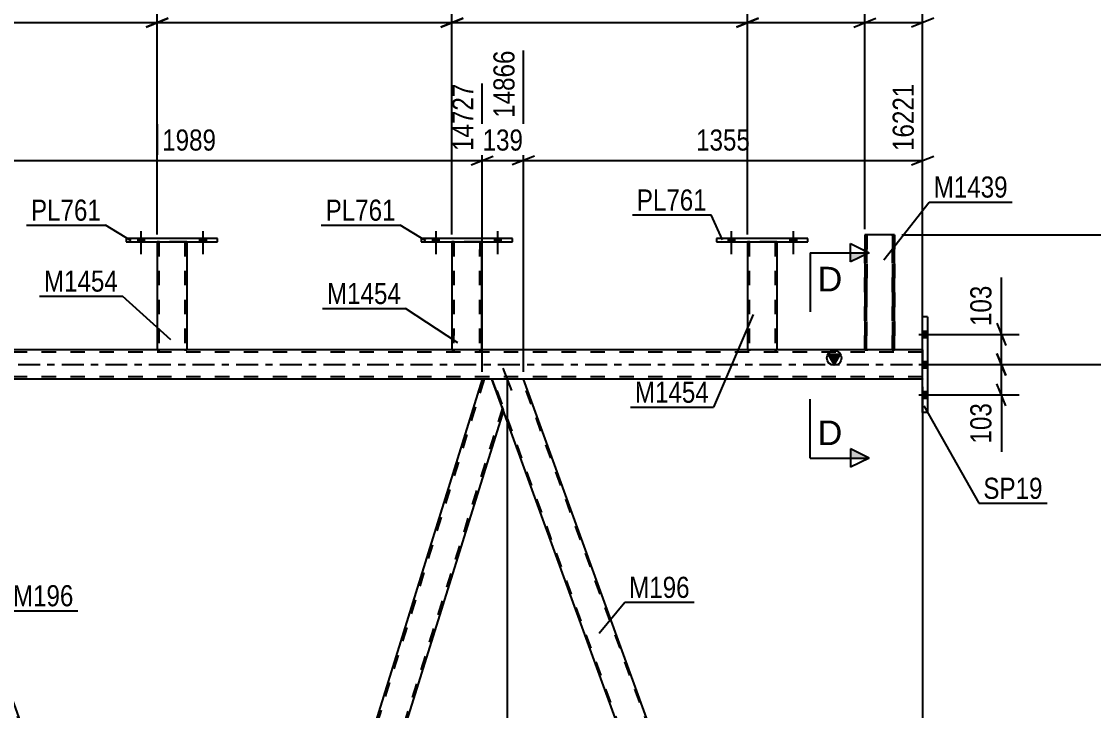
# Model space of a CAD drawing. Header units: millimetres. Extents: x -91 to 750, y -426 to 168.
# Drawn here: x 525.6 to 671.1, y -47 to 46.6 of the extents above; entities that cross this region are included whole.
import ezdxf

# ---------------------------------------------------------------- set-up
doc = ezdxf.new("R2010")
doc.units = ezdxf.units.MM
doc.linetypes.add('DXK_LINE_DOT2', pattern=[3.9198, 1.9599, -1.9599])
doc.linetypes.add('DXK_LINE_DOT3', pattern=[5.9187, 2.979, -0.9799, 0.9799, -0.9799])
doc.styles.add('Arial', font='ARIAL.TTF', dxfattribs={"height": 0.2})
doc.styles.add('Arial Narrow', font='ARIALN.TTF', dxfattribs={"height": 0.2})

# ---------------------------------------------------------------- blocks, each defined once
blk = doc.blocks.new('Part-814409585-3785 - 3638')
at = {"color": 2, "linetype": 'Continuous'}
for p, q in [((624.12, 16.64), (624.12, 2)), ((628.12, 16.64), (628.12, 2)), ((624.16, 2), (624.12, 2)), ((624.26, 2), (624.16, 2)), ((624.42, 2), (624.26, 2)), ((627.82, 2), (624.42, 2)), ((627.98, 2), (627.82, 2)), ((628.08, 2), (627.98, 2)), ((628.12, 2), (628.08, 2))]:
    blk.add_line(p, q, dxfattribs=at)
at = {"color": 7, "linetype": 'DXK_LINE_DOT2'}
for p, q in [((624.12, 16.64), (624.12, 16.64)), ((624.12, 16.64), (624.12, 16.64)), ((624.12, 16.64), (624.12, 16.64)), ((624.16, 16.64), (624.12, 16.64)), ((624.12, 16.64), (624.16, 16.64)), ((624.26, 16.64), (624.16, 16.64)), ((624.16, 16.64), (624.26, 16.64)), ((624.42, 16.64), (624.26, 16.64)), ((624.26, 16.64), (624.42, 16.64)), ((624.36, 16.64), (624.36, 16.64)), ((624.36, 16.64), (624.36, 2)), ((624.38, 16.64), (624.36, 16.64)), ((624.36, 16.64), (624.38, 16.64)), ((624.43, 16.64), (624.38, 16.64)), ((624.38, 16.64), (624.43, 16.64)), ((627.83, 16.64), (624.42, 16.64)), ((627.83, 16.64), (624.42, 16.64)), ((627.74, 16.64), (624.43, 16.64)), ((624.43, 16.64), (624.51, 16.64)), ((627.81, 16.64), (624.51, 16.64)), ((627.81, 16.64), (627.74, 16.64)), ((627.87, 16.64), (627.81, 16.64)), ((627.81, 16.64), (627.87, 16.64)), ((627.83, 16.64), (627.98, 16.64)), ((627.98, 16.64), (627.83, 16.64)), ((627.88, 16.64), (627.87, 16.64)), ((627.87, 16.64), (627.88, 16.64)), ((627.88, 16.64), (627.88, 16.64)), ((627.88, 16.64), (627.88, 2)), ((627.98, 16.64), (628.09, 16.64)), ((628.09, 16.64), (627.98, 16.64)), ((628.09, 16.64), (628.12, 16.64)), ((628.12, 16.64), (628.09, 16.64)), ((628.12, 16.64), (628.12, 16.64)), ((628.12, 16.64), (628.12, 16.64)), ((628.12, 16.64), (628.12, 16.64)), ((624.12, 2), (624.16, 2)), ((624.16, 2), (624.26, 2)), ((624.26, 2), (624.42, 2)), ((624.38, 2), (624.36, 2)), ((624.36, 2), (624.38, 2)), ((624.43, 2), (624.38, 2)), ((624.38, 2), (624.42, 2)), ((627.82, 2), (624.42, 2)), ((624.42, 2), (624.43, 2)), ((627.73, 2), (624.43, 2)), ((624.43, 2), (624.51, 2)), ((627.81, 2), (624.51, 2)), ((627.81, 2), (627.73, 2)), ((627.86, 2), (627.81, 2)), ((627.81, 2), (627.86, 2)), ((627.82, 2), (627.98, 2)), ((627.88, 2), (627.86, 2)), ((627.86, 2), (627.88, 2)), ((627.98, 2), (628.08, 2)), ((628.08, 2), (628.12, 2))]:
    blk.add_line(p, q, dxfattribs=at)
blk = doc.blocks.new('Bolt-814409585-3699 - 3638')
at = {"linetype": 'Continuous'}
for points in [[(581.38, 16.64), (582.26, 16.64), (582.26, 17.12), (581.38, 17.12)], [(589.78, 16.64), (590.66, 16.64), (590.66, 17.12), (589.78, 17.12)]]:
    blk.add_hatch(color=1, dxfattribs=at).paths.add_polyline_path(points)
at = {"color": 1, "linetype": 'Continuous'}
for p, q in [((581.82, 18.12), (581.82, 15)), ((590.22, 18.12), (590.22, 15)), ((581.38, 17.12), (581.38, 16.64)), ((582.26, 17.12), (582.26, 16.64)), ((589.78, 17.12), (589.78, 16.64)), ((590.66, 17.12), (590.66, 16.64))]:
    blk.add_line(p, q, dxfattribs=at)
blk = doc.blocks.new('Bolt-814409585-3700 - 3638')
at = {"linetype": 'Continuous'}
for points in [[(581.38, 16.64), (582.26, 16.64), (582.26, 17.12), (581.38, 17.12)], [(589.78, 16.64), (590.66, 16.64), (590.66, 17.12), (589.78, 17.12)]]:
    blk.add_hatch(color=1, dxfattribs=at).paths.add_polyline_path(points)
at = {"color": 1, "linetype": 'Continuous'}
for p, q in [((581.82, 18.12), (581.82, 15)), ((590.22, 18.12), (590.22, 15)), ((581.38, 17.12), (581.38, 16.64)), ((582.26, 17.12), (582.26, 16.64)), ((589.78, 17.12), (589.78, 16.64)), ((590.66, 17.12), (590.66, 16.64))]:
    blk.add_line(p, q, dxfattribs=at)
blk = doc.blocks.new('Bolt-814409585-3707 - 3638')
at = {"linetype": 'Continuous'}
for points in [[(621.48, 16.64), (622.36, 16.64), (622.36, 17.12), (621.48, 17.12)], [(629.88, 16.64), (630.76, 16.64), (630.76, 17.12), (629.88, 17.12)]]:
    blk.add_hatch(color=1, dxfattribs=at).paths.add_polyline_path(points)
at = {"color": 1, "linetype": 'Continuous'}
for p, q in [((621.92, 18.12), (621.92, 15)), ((630.32, 18.12), (630.32, 15)), ((621.48, 17.12), (621.48, 16.64)), ((622.36, 17.12), (622.36, 16.64)), ((629.88, 17.12), (629.88, 16.64)), ((630.76, 17.12), (630.76, 16.64))]:
    blk.add_line(p, q, dxfattribs=at)
blk = doc.blocks.new('Bolt-814409585-3708 - 3638')
at = {"linetype": 'Continuous'}
for points in [[(621.48, 16.64), (622.36, 16.64), (622.36, 17.12), (621.48, 17.12)], [(629.88, 16.64), (630.76, 16.64), (630.76, 17.12), (629.88, 17.12)]]:
    blk.add_hatch(color=1, dxfattribs=at).paths.add_polyline_path(points)
at = {"color": 1, "linetype": 'Continuous'}
for p, q in [((621.92, 18.12), (621.92, 15)), ((630.32, 18.12), (630.32, 15)), ((621.48, 17.12), (621.48, 16.64)), ((622.36, 17.12), (622.36, 16.64)), ((629.88, 17.12), (629.88, 16.64)), ((630.76, 17.12), (630.76, 16.64))]:
    blk.add_line(p, q, dxfattribs=at)
blk = doc.blocks.new('Part-814409585-3790 - 3638')
at = {"color": 2, "linetype": 'Continuous'}
for p, q in [((579.82, 17.12), (579.82, 16.64)), ((592.22, 17.12), (579.82, 17.12)), ((579.82, 16.64), (592.22, 16.64)), ((592.22, 16.64), (592.22, 17.12))]:
    blk.add_line(p, q, dxfattribs=at)
blk = doc.blocks.new('Part-814409585-3730 - 3638')
at = {"color": 2, "linetype": 'Continuous'}
for p, q in [((544.02, 16.64), (544.02, 2)), ((548.02, 16.64), (548.02, 2)), ((544.05, 2), (544.02, 2)), ((544.16, 2), (544.05, 2)), ((544.31, 2), (544.16, 2)), ((547.72, 2), (544.31, 2)), ((547.88, 2), (547.72, 2)), ((547.98, 2), (547.88, 2)), ((548.02, 2), (547.98, 2))]:
    blk.add_line(p, q, dxfattribs=at)
at = {"color": 7, "linetype": 'DXK_LINE_DOT2'}
for p, q in [((544.02, 16.64), (544.02, 16.64)), ((544.02, 16.64), (544.02, 16.64)), ((544.02, 16.64), (544.02, 16.64)), ((544.06, 16.64), (544.02, 16.64)), ((544.02, 16.64), (544.06, 16.64)), ((544.16, 16.64), (544.06, 16.64)), ((544.06, 16.64), (544.16, 16.64)), ((544.32, 16.64), (544.16, 16.64)), ((544.16, 16.64), (544.32, 16.64)), ((544.26, 16.64), (544.26, 16.64)), ((544.26, 16.64), (544.26, 2)), ((544.28, 16.64), (544.26, 16.64)), ((544.26, 16.64), (544.28, 16.64)), ((544.33, 16.64), (544.28, 16.64)), ((544.28, 16.64), (544.33, 16.64)), ((547.72, 16.64), (544.32, 16.64)), ((547.72, 16.64), (544.32, 16.64)), ((547.63, 16.64), (544.33, 16.64)), ((544.33, 16.64), (544.41, 16.64)), ((547.71, 16.64), (544.41, 16.64)), ((547.71, 16.64), (547.63, 16.64)), ((547.76, 16.64), (547.71, 16.64)), ((547.71, 16.64), (547.76, 16.64)), ((547.72, 16.64), (547.88, 16.64)), ((547.88, 16.64), (547.72, 16.64)), ((547.78, 16.64), (547.76, 16.64)), ((547.76, 16.64), (547.78, 16.64)), ((547.78, 16.64), (547.78, 16.64)), ((547.78, 16.64), (547.78, 2)), ((547.88, 16.64), (547.98, 16.64)), ((547.98, 16.64), (547.88, 16.64)), ((547.98, 16.64), (548.02, 16.64)), ((548.02, 16.64), (547.98, 16.64)), ((548.02, 16.64), (548.02, 16.64)), ((548.02, 16.64), (548.02, 16.64)), ((548.02, 16.64), (548.02, 16.64)), ((544.02, 2), (544.05, 2)), ((544.05, 2), (544.16, 2)), ((544.16, 2), (544.31, 2)), ((544.27, 2), (544.26, 2)), ((544.26, 2), (544.27, 2)), ((544.33, 2), (544.27, 2)), ((544.27, 2), (544.31, 2)), ((547.72, 2), (544.31, 2)), ((544.31, 2), (544.33, 2)), ((547.63, 2), (544.33, 2)), ((544.33, 2), (544.4, 2)), ((547.76, 2), (544.4, 2)), ((547.71, 2), (547.63, 2)), ((547.76, 2), (547.71, 2)), ((547.72, 2), (547.88, 2)), ((547.78, 2), (547.76, 2)), ((547.76, 2), (547.78, 2)), ((547.88, 2), (547.98, 2)), ((547.98, 2), (548.02, 2))]:
    blk.add_line(p, q, dxfattribs=at)
blk = doc.blocks.new('Part-814409585-3795 - 3638')
at = {"color": 2, "linetype": 'Continuous'}
for p, q in [((584.02, 16.64), (584.01, 2)), ((588.02, 16.64), (588.01, 2)), ((584.05, 2), (584.01, 2)), ((584.15, 2), (584.05, 2)), ((584.31, 2), (584.15, 2)), ((587.72, 2), (584.31, 2)), ((587.87, 2), (587.72, 2)), ((587.98, 2), (587.87, 2)), ((588.01, 2), (587.98, 2))]:
    blk.add_line(p, q, dxfattribs=at)
at = {"color": 7, "linetype": 'DXK_LINE_DOT2'}
for p, q in [((584.02, 16.64), (584.02, 16.64)), ((584.02, 16.64), (584.02, 16.64)), ((584.02, 16.64), (584.02, 16.64)), ((584.05, 16.64), (584.02, 16.64)), ((584.02, 16.64), (584.05, 16.64)), ((584.16, 16.64), (584.05, 16.64)), ((584.05, 16.64), (584.16, 16.64)), ((584.31, 16.64), (584.16, 16.64)), ((584.16, 16.64), (584.31, 16.64)), ((584.26, 16.64), (584.25, 2)), ((584.26, 16.64), (584.26, 16.64)), ((584.28, 16.64), (584.26, 16.64)), ((584.26, 16.64), (584.28, 16.64)), ((584.33, 16.64), (584.28, 16.64)), ((584.28, 16.64), (584.33, 16.64)), ((587.72, 16.64), (584.31, 16.64)), ((587.72, 16.64), (584.31, 16.64)), ((587.63, 16.64), (584.33, 16.64)), ((584.33, 16.64), (584.41, 16.64)), ((587.71, 16.64), (584.41, 16.64)), ((587.71, 16.64), (587.63, 16.64)), ((587.76, 16.64), (587.71, 16.64)), ((587.71, 16.64), (587.76, 16.64)), ((587.72, 16.64), (587.88, 16.64)), ((587.88, 16.64), (587.72, 16.64)), ((587.78, 16.64), (587.76, 16.64)), ((587.76, 16.64), (587.78, 16.64)), ((587.78, 16.64), (587.77, 2)), ((587.78, 16.64), (587.78, 16.64)), ((587.88, 16.64), (587.98, 16.64)), ((587.98, 16.64), (587.88, 16.64)), ((587.98, 16.64), (588.02, 16.64)), ((588.02, 16.64), (587.98, 16.64)), ((588.02, 16.64), (588.02, 16.64)), ((588.02, 16.64), (588.02, 16.64)), ((588.02, 16.64), (588.02, 16.64)), ((584.01, 2), (584.05, 2)), ((584.05, 2), (584.15, 2)), ((584.15, 2), (584.31, 2)), ((584.27, 2), (584.25, 2)), ((584.25, 2), (584.27, 2)), ((584.32, 2), (584.27, 2)), ((584.27, 2), (584.31, 2)), ((587.72, 2), (584.31, 2)), ((584.31, 2), (584.32, 2)), ((587.62, 2), (584.32, 2)), ((584.32, 2), (584.4, 2)), ((587.7, 2), (584.4, 2)), ((587.7, 2), (587.62, 2)), ((587.75, 2), (587.7, 2)), ((587.7, 2), (587.75, 2)), ((587.72, 2), (587.87, 2)), ((587.77, 2), (587.75, 2)), ((587.75, 2), (587.77, 2)), ((587.87, 2), (587.98, 2)), ((587.98, 2), (588.01, 2))]:
    blk.add_line(p, q, dxfattribs=at)
blk = doc.blocks.new('Part-814409585-3830 - 3638')
at = {"color": 2, "linetype": 'Continuous'}
for p, q in [((619.92, 17.12), (619.92, 16.64)), ((632.32, 17.12), (619.92, 17.12)), ((619.92, 16.64), (632.32, 16.64)), ((632.32, 16.64), (632.32, 17.12))]:
    blk.add_line(p, q, dxfattribs=at)
blk = doc.blocks.new('Part-814409585-3845 - 3638')
at = {"color": 2, "linetype": 'Continuous'}
for p, q in [((640.06, 17.6), (640.05, 2)), ((640.06, 17.6), (640.06, 17.6)), ((640.06, 17.6), (640.09, 17.6)), ((640.09, 17.6), (640.2, 17.6)), ((640.2, 17.6), (640.35, 17.6)), ((643.76, 17.6), (640.35, 17.6)), ((643.76, 17.6), (643.92, 17.6)), ((643.92, 17.6), (644.02, 17.6)), ((644.02, 17.6), (644.06, 17.6)), ((644.05, 2), (644.06, 17.6)), ((644.06, 17.6), (644.06, 17.6)), ((640.05, 2), (640.05, 2)), ((640.09, 2), (640.05, 2)), ((640.19, 2), (640.09, 2)), ((640.35, 2), (640.19, 2)), ((643.76, 2), (640.35, 2)), ((643.91, 2), (643.76, 2)), ((644.02, 2), (643.91, 2)), ((644.05, 2), (644.02, 2)), ((644.05, 2), (644.05, 2))]:
    blk.add_line(p, q, dxfattribs=at)
at = {"color": 7, "linetype": 'DXK_LINE_DOT2'}
for p, q in [((640.05, 2), (640.06, 17.6)), ((640.09, 17.6), (640.06, 17.6)), ((640.2, 17.6), (640.09, 17.6)), ((640.32, 17.6), (640.2, 17.6)), ((640.29, 2), (640.3, 17.6)), ((640.3, 17.6), (640.29, 2)), ((640.3, 17.6), (640.3, 17.6)), ((640.3, 17.6), (640.32, 17.6)), ((640.3, 17.6), (640.32, 17.6)), ((643.76, 17.6), (640.32, 17.6)), ((643.67, 17.6), (640.32, 17.6)), ((640.32, 17.6), (640.35, 17.6)), ((640.35, 17.6), (640.37, 17.6)), ((640.37, 17.6), (640.45, 17.6)), ((643.75, 17.6), (640.45, 17.6)), ((643.67, 17.6), (643.75, 17.6)), ((643.75, 17.6), (643.76, 17.6)), ((643.75, 17.6), (643.8, 17.6)), ((643.76, 17.6), (643.8, 17.6)), ((643.92, 17.6), (643.76, 17.6)), ((643.8, 17.6), (643.82, 17.6)), ((643.8, 17.6), (643.82, 17.6)), ((643.81, 2), (643.82, 17.6)), ((643.82, 17.6), (643.81, 2)), ((643.82, 17.6), (643.82, 17.6)), ((644.02, 17.6), (643.92, 17.6)), ((644.06, 17.6), (644.02, 17.6)), ((644.06, 17.6), (644.05, 2)), ((640.05, 2), (640.09, 2)), ((640.09, 2), (640.19, 2)), ((640.19, 2), (640.35, 2)), ((640.29, 2), (640.29, 2)), ((640.31, 2), (640.29, 2)), ((640.29, 2), (640.31, 2)), ((640.36, 2), (640.31, 2)), ((640.31, 2), (640.35, 2)), ((643.76, 2), (640.35, 2)), ((640.35, 2), (640.36, 2)), ((643.67, 2), (640.36, 2)), ((640.36, 2), (640.44, 2)), ((643.8, 2), (640.44, 2)), ((643.74, 2), (643.67, 2)), ((643.8, 2), (643.74, 2)), ((643.76, 2), (643.91, 2)), ((643.81, 2), (643.8, 2)), ((643.8, 2), (643.81, 2)), ((643.81, 2), (643.81, 2)), ((643.91, 2), (644.02, 2)), ((644.02, 2), (644.05, 2))]:
    blk.add_line(p, q, dxfattribs=at)
blk = doc.blocks.new('Bolt-814409585-3872 - 3638')
at = {"linetype": 'Continuous'}
for points in [[(648.53, 3.66), (648.53, 4.54), (647.89, 4.54), (647.89, 3.66)], [(648.53, 3.66), (648.53, 4.54), (647.89, 4.54), (647.89, 3.66)], [(648.53, 3.66), (648.53, 4.54), (647.89, 4.54), (647.89, 3.66)], [(648.53, -0.44), (648.53, 0.44), (647.89, 0.44), (647.89, -0.44)], [(648.53, -0.44), (648.53, 0.44), (647.89, 0.44), (647.89, -0.44)], [(648.53, -4.54), (648.53, -3.66), (647.89, -3.66), (647.89, -4.54)], [(648.53, -4.54), (648.53, -3.66), (647.89, -3.66), (647.89, -4.54)], [(648.53, -4.54), (648.53, -3.66), (647.89, -3.66), (647.89, -4.54)]]:
    blk.add_hatch(color=1, dxfattribs=at).paths.add_polyline_path(points)
at = {"color": 1, "linetype": 'Continuous'}
for p, q in [((647.89, 4.54), (648.53, 4.54)), ((647.89, 4.54), (648.53, 4.54)), ((647.89, 4.54), (648.53, 4.54)), ((647.37, 4.1), (650.69, 4.1)), ((647.37, 4.1), (650.69, 4.1)), ((647.37, 4.1), (650.69, 4.1)), ((647.89, 3.66), (648.53, 3.66)), ((647.89, 3.66), (648.53, 3.66)), ((647.89, 3.66), (648.53, 3.66)), ((647.37, 0), (650.69, 0)), ((647.37, 0), (650.69, 0)), ((647.89, 0.44), (648.53, 0.44)), ((647.89, 0.44), (648.53, 0.44)), ((647.89, -0.44), (648.53, -0.44)), ((647.89, -0.44), (648.53, -0.44)), ((647.37, -4.1), (650.69, -4.1)), ((647.37, -4.1), (650.69, -4.1)), ((647.37, -4.1), (650.69, -4.1)), ((647.89, -3.66), (648.53, -3.66)), ((647.89, -3.66), (648.53, -3.66)), ((647.89, -3.66), (648.53, -3.66)), ((647.89, -4.54), (648.53, -4.54)), ((647.89, -4.54), (648.53, -4.54)), ((647.89, -4.54), (648.53, -4.54))]:
    blk.add_line(p, q, dxfattribs=at)
blk = doc.blocks.new('Part-814409585-3903 - 3638')
at = {"color": 2, "linetype": 'Continuous'}
for p, q in [((508.57, -2), (504.32, -2)), ((550.94, -118.4), (508.57, -2)), ((546.69, -118.4), (505.85, -6.2))]:
    blk.add_line(p, q, dxfattribs=at)
at = {"color": 7, "linetype": 'DXK_LINE_DOT2'}
for p, q in [((504.32, -2), (505.85, -6.2)), ((548.61, -123.22), (504.49, -2)), ((552.53, -123.22), (508.4, -2)), ((548.44, -123.22), (546.69, -118.4)), ((552.7, -123.22), (550.94, -118.4)), ((552.7, -123.22), (548.44, -123.22))]:
    blk.add_line(p, q, dxfattribs=at)
blk = doc.blocks.new('Part-814409585-3918 - 3638')
at = {"color": 7, "linetype": 'DXK_LINE_DOT2'}
for p, q in [((588.39, -2), (551.57, -120.12)), ((590.86, -5.88), (554.29, -123.22)), ((591, -6.25), (590.98, -6.2)), ((591, -6.25), (590.98, -6.2)), ((551.85, -118.4), (551.43, -119.75)), ((556.04, -118.4), (554.54, -123.22)), ((552.7, -123.22), (551.43, -119.75)), ((554.54, -123.22), (552.7, -123.22))]:
    blk.add_line(p, q, dxfattribs=at)
at = {"color": 2, "linetype": 'Continuous'}
for p, q in [((588.13, -2), (551.85, -118.4)), ((589.45, -2), (588.13, -2)), ((590.98, -6.2), (589.45, -2)), ((591, -6.25), (556.04, -118.4))]:
    blk.add_line(p, q, dxfattribs=at)
blk = doc.blocks.new('Bolt-814409585-4170 - 3638')
at = {"linetype": 'Continuous'}
for points in [[(541.38, 16.64), (542.26, 16.64), (542.26, 17.12), (541.38, 17.12)], [(549.78, 16.64), (550.66, 16.64), (550.66, 17.12), (549.78, 17.12)]]:
    blk.add_hatch(color=1, dxfattribs=at).paths.add_polyline_path(points)
at = {"color": 1, "linetype": 'Continuous'}
for p, q in [((541.82, 18.12), (541.82, 15)), ((550.22, 18.12), (550.22, 15)), ((541.38, 17.12), (541.38, 16.64)), ((542.26, 17.12), (542.26, 16.64)), ((549.78, 17.12), (549.78, 16.64)), ((550.66, 17.12), (550.66, 16.64))]:
    blk.add_line(p, q, dxfattribs=at)
blk = doc.blocks.new('Part-814409585-3928 - 3638')
at = {"color": 2, "linetype": 'Continuous'}
for p, q in [((593.71, -2), (589.45, -2)), ((637.83, -123.22), (593.71, -2)), ((633.57, -123.22), (590.98, -6.2))]:
    blk.add_line(p, q, dxfattribs=at)
at = {"color": 7, "linetype": 'DXK_LINE_DOT2'}
for p, q in [((589.45, -2), (590.98, -6.2)), ((633.74, -123.22), (589.62, -2)), ((637.66, -123.22), (593.54, -2)), ((633.57, -123.22), (637.83, -123.22))]:
    blk.add_line(p, q, dxfattribs=at)
blk = doc.blocks.new('Part-814409585-3987 - 3638')
at = {"linetype": 'Continuous'}
blk.add_hatch(color=2, dxfattribs=at).paths.add_polyline_path([(635.89, 0), (635.09, 1.4), (636.69, 1.4)])
at = {"color": 7, "linetype": 'DXK_LINE_DOT2'}
for p, q in [((647.89, 1.68), (10.22, 1.68)), ((548.02, 2), (544.02, 2)), ((588.01, 2), (584.01, 2)), ((628.12, 2), (624.12, 2)), ((644.05, 2), (640.05, 2)), ((647.89, 2), (647.89, -2)), ((647.89, -1.68), (10.22, -1.68)), ((593.71, -2), (588.13, -2))]:
    blk.add_line(p, q, dxfattribs=at)
at = {"color": 2, "linetype": 'Continuous'}
for p, q in [((544.02, 2), (508.02, 2)), ((584.01, 2), (548.02, 2)), ((624.12, 2), (588.01, 2)), ((640.05, 2), (628.12, 2)), ((647.89, 2), (644.05, 2)), ((635.89, 0), (635.09, 1.4)), ((635.09, 1.4), (636.69, 1.4)), ((636.69, 1.4), (635.89, 0)), ((588.13, -2), (508.57, -2)), ((647.89, -2), (593.71, -2))]:
    blk.add_line(p, q, dxfattribs=at)
at = {"color": 7, "linetype": 'DXK_LINE_DOT3'}
blk.add_line((10.22, 0), (647.89, 0), dxfattribs=at)
at = {"color": 2, "linetype": 'Continuous'}
blk.add_circle((635.89, 0.9), 1, dxfattribs=at)
blk = doc.blocks.new('Part-814409585-4008 - 3638')
at = {"color": 2, "linetype": 'Continuous'}
for p, q in [((648.53, 6.5), (647.89, 6.5)), ((647.89, -6.5), (647.89, 6.5)), ((648.53, 6.5), (648.53, -6.5)), ((648.53, -6.5), (647.89, -6.5))]:
    blk.add_line(p, q, dxfattribs=at)
blk = doc.blocks.new('Part-814409585-4169 - 3638')
at = {"color": 2, "linetype": 'Continuous'}
for p, q in [((539.82, 17.12), (539.82, 16.64)), ((552.22, 17.12), (539.82, 17.12)), ((539.82, 16.64), (552.22, 16.64)), ((552.22, 16.64), (552.22, 17.12))]:
    blk.add_line(p, q, dxfattribs=at)
blk = doc.blocks.new('Bolt-814409585-4171 - 3638')
at = {"linetype": 'Continuous'}
for points in [[(541.38, 16.64), (542.26, 16.64), (542.26, 17.12), (541.38, 17.12)], [(549.78, 16.64), (550.66, 16.64), (550.66, 17.12), (549.78, 17.12)]]:
    blk.add_hatch(color=1, dxfattribs=at).paths.add_polyline_path(points)
at = {"color": 1, "linetype": 'Continuous'}
for p, q in [((541.82, 18.12), (541.82, 15)), ((550.22, 18.12), (550.22, 15)), ((541.38, 17.12), (541.38, 16.64)), ((542.26, 17.12), (542.26, 16.64)), ((549.78, 17.12), (549.78, 16.64)), ((550.66, 17.12), (550.66, 16.64))]:
    blk.add_line(p, q, dxfattribs=at)
blk = doc.blocks.new('StraightDimension-814409585-16879 - 3638')
at = {"color": 7, "linetype": 'Continuous'}
for p, q in [((584.02, 17.64), (584.02, 56.85)), ((624.12, 17.64), (624.12, 56.85)), ((585.52, 47.01), (582.52, 45.81)), ((622.62, 45.81), (625.62, 47.01)), ((584.02, 46.41), (624.12, 46.41))]:
    blk.add_line(p, q, dxfattribs=at)
at = {"color": 0}
blk.add_wipeout([(608.33, 47.16), (608.33, 51.36), (599.81, 51.36), (599.81, 47.16)], dxfattribs=at)
at = {"color": 3, "style": 'Arial Narrow'}
blk.add_text('1003', height=2.863, dxfattribs=at).set_placement((600.41, 47.76))
at = {"color": 0, "linetype": 'Continuous'}
blk.add_wipeout([(623.52, 57.45), (619.32, 57.45), (619.32, 47.11), (623.52, 47.11)], dxfattribs=at)
at = {"color": 3, "linetype": 'Continuous', "style": 'Arial Narrow'}
blk.add_text('15627', height=2.863, rotation=90.0002, dxfattribs=at).set_placement((622.92, 47.71))
blk = doc.blocks.new('StraightDimension-814409585-4672 - 3638')
at = {"color": 7, "linetype": 'Continuous'}
for p, q in [((508.57, -1), (508.57, 42.63)), ((588.13, -1), (588.13, 38.13)), ((510.07, 28.29), (507.07, 27.09)), ((508.57, 27.69), (588.13, 27.69)), ((586.63, 27.09), (589.63, 28.29))]:
    blk.add_line(p, q, dxfattribs=at)
at = {"color": 0}
blk.add_wipeout([(552.61, 28.44), (552.61, 32.64), (544.1, 32.64), (544.1, 28.44)], dxfattribs=at)
at = {"color": 3, "style": 'Arial Narrow'}
blk.add_text('1989', height=2.863, dxfattribs=at).set_placement((544.7, 29.04))
at = {"color": 0, "linetype": 'Continuous'}
blk.add_wipeout([(587.53, 38.73), (583.33, 38.73), (583.33, 28.39), (587.53, 28.39)], dxfattribs=at)
at = {"color": 3, "linetype": 'Continuous', "style": 'Arial Narrow'}
blk.add_text('14727', height=2.863, rotation=90.0002, dxfattribs=at).set_placement((586.93, 28.99))
blk = doc.blocks.new('StraightDimension-814409585-4628 - 3638')
at = {"color": 7, "linetype": 'Continuous'}
for p, q in [((593.71, -1), (593.71, 42.63)), ((647.89, 3), (647.89, 38.13)), ((595.21, 28.29), (592.21, 27.09)), ((593.71, 27.69), (647.89, 27.69)), ((646.39, 27.09), (649.39, 28.29))]:
    blk.add_line(p, q, dxfattribs=at)
at = {"color": 0}
blk.add_wipeout([(625.06, 28.44), (625.06, 32.64), (616.55, 32.64), (616.55, 28.44)], dxfattribs=at)
at = {"color": 3, "style": 'Arial Narrow'}
blk.add_text('1355', height=2.863, dxfattribs=at).set_placement((617.15, 29.04))
at = {"color": 0, "linetype": 'Continuous'}
blk.add_wipeout([(647.29, 38.73), (643.09, 38.73), (643.09, 28.39), (647.29, 28.39)], dxfattribs=at)
at = {"color": 3, "linetype": 'Continuous', "style": 'Arial Narrow'}
blk.add_text('16221', height=2.863, rotation=90.0002, dxfattribs=at).set_placement((646.69, 28.99))
blk = doc.blocks.new('StraightDimension-814409585-17285 - 3638')
at = {"color": 7, "linetype": 'Continuous'}
for p, q in [((657.97, 1.5), (659.17, -1.5)), ((650.45, 0), (660.97, 0)), ((658.57, -4.1), (658.57, 0)), ((659.17, -5.6), (657.97, -2.6)), ((649.53, -4.1), (660.97, -4.1)), ((658.57, -4.1), (658.57, -11.83)), ((658.57, -4.1), (658.57, -11.83))]:
    blk.add_line(p, q, dxfattribs=at)
at = {"color": 0}
blk.add_wipeout([(657.82, -4.62), (653.62, -4.62), (653.62, -11.31), (657.82, -11.31)], dxfattribs=at)
at = {"color": 3, "style": 'Arial Narrow'}
blk.add_text('103', height=2.863, rotation=90.0002, dxfattribs=at).set_placement((657.22, -10.71))
blk = doc.blocks.new('StraightDimension-814409585-4555 - 3638')
at = {"color": 7, "linetype": 'Continuous'}
for p, q in [((695.73, 16.1), (694.53, 19.1)), ((645.06, 17.6), (697.53, 17.6)), ((695.13, -133.6), (695.13, 17.6)), ((694.53, -132.1), (695.73, -135.1)), ((560.18, -133.6), (697.53, -133.6))]:
    blk.add_line(p, q, dxfattribs=at)
at = {"color": 0}
blk.add_wipeout([(694.38, -53.75), (690.18, -53.75), (690.18, -62.26), (694.38, -62.26)], dxfattribs=at)
at = {"color": 3, "style": 'Arial Narrow'}
blk.add_text('3780', height=2.863, rotation=90.0002, dxfattribs=at).set_placement((693.78, -61.66))
blk = doc.blocks.new('StraightDimension-814409585-4647 - 3638')
at = {"color": 7, "linetype": 'Continuous'}
for p, q in [((593.71, -1), (593.71, 42.63)), ((588.13, -1), (588.13, 38.13)), ((586.63, 27.09), (589.63, 28.29)), ((588.13, 27.69), (593.71, 27.69)), ((595.21, 28.29), (592.21, 27.09))]:
    blk.add_line(p, q, dxfattribs=at)
at = {"color": 0}
blk.add_wipeout([(594.26, 28.44), (594.26, 32.64), (587.58, 32.64), (587.58, 28.44)], dxfattribs=at)
at = {"color": 3, "style": 'Arial Narrow'}
blk.add_text('139', height=2.863, dxfattribs=at).set_placement((588.18, 29.04))
at = {"color": 0, "linetype": 'Continuous'}
blk.add_wipeout([(593.11, 43.23), (588.91, 43.23), (588.91, 32.89), (593.11, 32.89)], dxfattribs=at)
at = {"color": 3, "linetype": 'Continuous', "style": 'Arial Narrow'}
blk.add_text('14866', height=2.863, rotation=90.0002, dxfattribs=at).set_placement((592.51, 33.49))
blk = doc.blocks.new('StraightDimension-814409585-4932 - 3638')
at = {"color": 7, "linetype": 'Continuous'}
for p, q in [((647.89, -3), (647.89, -72.81)), ((669.51, -122.22), (669.51, -67.56)), ((649.39, -69.81), (646.39, -71.01)), ((668.01, -71.01), (671.01, -69.81)), ((647.89, -70.41), (669.51, -70.41))]:
    blk.add_line(p, q, dxfattribs=at)
at = {"color": 0}
blk.add_wipeout([(662.96, -69.66), (662.96, -65.46), (654.45, -65.46), (654.45, -69.66)], dxfattribs=at)
at = {"color": 3, "style": 'Arial Narrow'}
blk.add_text('1433', height=2.863, dxfattribs=at).set_placement((655.05, -69.06))
blk = doc.blocks.new('StraightDimension-814409585-5283 - 3638')
at = {"color": 7, "linetype": 'Continuous'}
for p, q in [((687.51, -1.5), (686.31, 1.5)), ((649.53, 0), (689.31, 0)), ((686.91, -125.86), (686.91, 0)), ((686.31, -124.36), (687.51, -127.36)), ((671.15, -125.86), (689.31, -125.86))]:
    blk.add_line(p, q, dxfattribs=at)
at = {"color": 0}
blk.add_wipeout([(686.16, -58.67), (681.96, -58.67), (681.96, -67.19), (686.16, -67.19)], dxfattribs=at)
at = {"color": 3, "style": 'Arial Narrow'}
blk.add_text('3146', height=2.863, rotation=90.0002, dxfattribs=at).set_placement((685.56, -66.59))
blk = doc.blocks.new('StraightDimension-814409585-5391 - 3638')
at = {"color": 7, "linetype": 'Continuous'}
for p, q in [((592.15, -3.5), (590.95, -0.5)), ((610.68, -2), (588.7, -2)), ((591.55, -123.22), (591.55, -2)), ((590.95, -121.72), (592.15, -124.72)), ((609.81, -123.22), (588.7, -123.22))]:
    blk.add_line(p, q, dxfattribs=at)
at = {"color": 0}
blk.add_wipeout([(590.8, -58.35), (586.6, -58.35), (586.6, -66.87), (590.8, -66.87)], dxfattribs=at)
at = {"color": 3, "style": 'Arial Narrow'}
blk.add_text('3030', height=2.863, rotation=90.0002, dxfattribs=at).set_placement((590.2, -66.27))
blk = doc.blocks.new('StraightDimension-814409585-16877 - 3638')
at = {"color": 7, "linetype": 'Continuous'}
for p, q in [((640.06, 18.36), (640.06, 61.35)), ((647.89, 3), (647.89, 61.35)), ((638.56, 45.81), (641.56, 47.01)), ((649.39, 47.01), (646.39, 45.81)), ((640.06, 46.41), (647.89, 46.41))]:
    blk.add_line(p, q, dxfattribs=at)
at = {"color": 0}
blk.add_wipeout([(647.32, 47.16), (647.32, 51.36), (640.63, 51.36), (640.63, 47.16)], dxfattribs=at)
at = {"color": 3, "style": 'Arial Narrow'}
blk.add_text('196', height=2.863, dxfattribs=at).set_placement((641.23, 47.76))
at = {"color": 0, "linetype": 'Continuous'}
blk.add_wipeout([(647.29, 61.95), (643.09, 61.95), (643.09, 51.61), (647.29, 51.61)], dxfattribs=at)
at = {"color": 3, "linetype": 'Continuous', "style": 'Arial Narrow'}
blk.add_text('16221', height=2.863, rotation=90.0002, dxfattribs=at).set_placement((646.69, 52.21))
blk = doc.blocks.new('StraightDimension-814409585-16878 - 3638')
at = {"color": 7, "linetype": 'Continuous'}
for p, q in [((640.06, 18.36), (640.06, 61.35)), ((624.12, 17.64), (624.12, 56.85)), ((625.62, 47.01), (622.62, 45.81)), ((638.56, 45.81), (641.56, 47.01)), ((624.12, 46.41), (640.06, 46.41))]:
    blk.add_line(p, q, dxfattribs=at)
at = {"color": 0}
blk.add_wipeout([(635.43, 47.16), (635.43, 51.36), (628.75, 51.36), (628.75, 47.16)], dxfattribs=at)
at = {"color": 3, "style": 'Arial Narrow'}
blk.add_text('398', height=2.863, dxfattribs=at).set_placement((629.35, 47.76))
at = {"color": 0, "linetype": 'Continuous'}
blk.add_wipeout([(639.46, 61.95), (635.26, 61.95), (635.26, 51.61), (639.46, 51.61)], dxfattribs=at)
at = {"color": 3, "linetype": 'Continuous', "style": 'Arial Narrow'}
blk.add_text('16025', height=2.863, rotation=90.0002, dxfattribs=at).set_placement((638.86, 52.21))
blk = doc.blocks.new('StraightDimension-814409585-16880 - 3638')
at = {"color": 7, "linetype": 'Continuous'}
for p, q in [((544.02, 17.64), (544.02, 56.85)), ((584.02, 17.64), (584.02, 56.85)), ((545.52, 47.01), (542.52, 45.81)), ((582.52, 45.81), (585.52, 47.01)), ((544.02, 46.41), (584.02, 46.41))]:
    blk.add_line(p, q, dxfattribs=at)
at = {"color": 0}
blk.add_wipeout([(568.28, 47.16), (568.28, 51.36), (559.76, 51.36), (559.76, 47.16)], dxfattribs=at)
at = {"color": 3, "style": 'Arial Narrow'}
blk.add_text('1000', height=2.863, dxfattribs=at).set_placement((560.36, 47.76))
at = {"color": 0, "linetype": 'Continuous'}
blk.add_wipeout([(583.42, 57.45), (579.22, 57.45), (579.22, 47.11), (583.42, 47.11)], dxfattribs=at)
at = {"color": 3, "linetype": 'Continuous', "style": 'Arial Narrow'}
blk.add_text('14624', height=2.863, rotation=90.0002, dxfattribs=at).set_placement((582.82, 47.71))
blk = doc.blocks.new('StraightDimension-814409585-16881 - 3638')
at = {"color": 7, "linetype": 'Continuous'}
for p, q in [((504.02, 17.64), (504.02, 56.85)), ((544.02, 17.64), (544.02, 56.85)), ((505.52, 47.01), (502.52, 45.81)), ((542.52, 45.81), (545.52, 47.01)), ((504.02, 46.41), (544.02, 46.41))]:
    blk.add_line(p, q, dxfattribs=at)
at = {"color": 0}
blk.add_wipeout([(528.28, 47.16), (528.28, 51.36), (519.76, 51.36), (519.76, 47.16)], dxfattribs=at)
at = {"color": 3, "style": 'Arial Narrow'}
blk.add_text('1000', height=2.863, dxfattribs=at).set_placement((520.36, 47.76))
at = {"color": 0, "linetype": 'Continuous'}
blk.add_wipeout([(543.42, 57.45), (539.22, 57.45), (539.22, 47.11), (543.42, 47.11)], dxfattribs=at)
at = {"color": 3, "linetype": 'Continuous', "style": 'Arial Narrow'}
blk.add_text('13624', height=2.863, rotation=90.0002, dxfattribs=at).set_placement((542.82, 47.71))
blk = doc.blocks.new('StraightDimension-814409585-17284 - 3638')
at = {"color": 7, "linetype": 'Continuous'}
for p, q in [((658.57, 4.1), (658.57, 11.83)), ((658.57, 4.1), (658.57, 11.83)), ((657.97, 5.6), (659.17, 2.6)), ((649.53, 4.1), (660.97, 4.1)), ((658.57, 0), (658.57, 4.1)), ((659.17, -1.5), (657.97, 1.5)), ((650.45, 0), (660.97, 0))]:
    blk.add_line(p, q, dxfattribs=at)
at = {"color": 0}
blk.add_wipeout([(657.82, 11.31), (653.62, 11.31), (653.62, 4.63), (657.82, 4.63)], dxfattribs=at)
at = {"color": 3, "style": 'Arial Narrow'}
blk.add_text('103', height=2.863, rotation=90.0002, dxfattribs=at).set_placement((657.22, 5.23))
blk = doc.blocks.new('Mark-814409585-3781 - 3638')
at = {"color": 0}
blk.add_wipeout([(618.89, -5.18), (618.89, -2.18), (608.84, -2.18), (608.84, -5.18)], dxfattribs=at)
blk.add_wipeout([(618.89, -5.18), (618.89, -2.18), (608.84, -2.18), (608.84, -5.18)], dxfattribs=at)
at = {"color": 30, "linetype": 'Continuous'}
for p in [(624.9, 6.79), (608.24, -5.78)]:
    blk.add_line(p, (619.49, -5.78), dxfattribs=at)
at = {"color": 3, "style": 'Arial Narrow'}
blk.add_text('M1454', height=2.863, dxfattribs=at).set_placement((608.84, -5.18))
blk = doc.blocks.new('Mark-814409585-3726 - 3638')
at = {"color": 0}
blk.add_wipeout([(538.7, 9.9), (538.7, 12.9), (528.65, 12.9), (528.65, 9.9)], dxfattribs=at)
blk.add_wipeout([(538.7, 9.9), (538.7, 12.9), (528.65, 12.9), (528.65, 9.9)], dxfattribs=at)
at = {"color": 30, "linetype": 'Continuous'}
for p in [(528.05, 9.3), (545.85, 3.34)]:
    blk.add_line(p, (539.3, 9.3), dxfattribs=at)
at = {"color": 3, "style": 'Arial Narrow'}
blk.add_text('M1454', height=2.863, dxfattribs=at).set_placement((528.65, 9.9))
blk = doc.blocks.new('Mark-814409585-3786 - 3638')
at = {"color": 0}
blk.add_wipeout([(576.39, 19.52), (576.39, 22.52), (566.88, 22.52), (566.88, 19.52)], dxfattribs=at)
blk.add_wipeout([(576.39, 19.52), (576.39, 22.52), (566.88, 22.52), (566.88, 19.52)], dxfattribs=at)
at = {"color": 30, "linetype": 'Continuous'}
for p in [(566.28, 18.92), (580.49, 16.78)]:
    blk.add_line(p, (576.99, 18.92), dxfattribs=at)
at = {"color": 3, "style": 'Arial Narrow'}
blk.add_text('PL761', height=2.863, dxfattribs=at).set_placement((566.88, 19.52))
blk = doc.blocks.new('Mark-814409585-3791 - 3638')
at = {"color": 0}
blk.add_wipeout([(577.12, 8.22), (577.12, 11.22), (567.06, 11.22), (567.06, 8.22)], dxfattribs=at)
blk.add_wipeout([(577.12, 8.22), (577.12, 11.22), (567.06, 11.22), (567.06, 8.22)], dxfattribs=at)
at = {"color": 30, "linetype": 'Continuous'}
for p in [(566.46, 7.62), (584.83, 2.97)]:
    blk.add_line(p, (577.72, 7.62), dxfattribs=at)
at = {"color": 3, "style": 'Arial Narrow'}
blk.add_text('M1454', height=2.863, dxfattribs=at).set_placement((567.06, 8.22))
blk = doc.blocks.new('Mark-814409585-3924 - 3638')
at = {"color": 0}
blk.add_wipeout([(616.28, -31.66), (616.28, -28.66), (608.06, -28.66), (608.06, -31.66)], dxfattribs=at)
blk.add_wipeout([(616.28, -31.66), (616.28, -28.66), (608.06, -28.66), (608.06, -31.66)], dxfattribs=at)
at = {"color": 30, "linetype": 'Continuous'}
for p, q in [((604.01, -36.44), (607.46, -32.26)), ((607.46, -32.26), (616.88, -32.26))]:
    blk.add_line(p, q, dxfattribs=at)
at = {"color": 3, "style": 'Arial Narrow'}
blk.add_text('M196', height=2.863, dxfattribs=at).set_placement((608.06, -31.66))
blk = doc.blocks.new('Mark-814409585-3826 - 3638')
at = {"color": 0}
blk.add_wipeout([(618.61, 20.9), (618.61, 23.9), (609.1, 23.9), (609.1, 20.9)], dxfattribs=at)
blk.add_wipeout([(618.61, 20.9), (618.61, 23.9), (609.1, 23.9), (609.1, 20.9)], dxfattribs=at)
at = {"color": 30, "linetype": 'Continuous'}
for p in [(608.5, 20.3), (620.75, 16.92)]:
    blk.add_line(p, (619.21, 20.3), dxfattribs=at)
at = {"color": 3, "style": 'Arial Narrow'}
blk.add_text('PL761', height=2.863, dxfattribs=at).set_placement((609.1, 20.9))
blk = doc.blocks.new('Mark-814409585-3841 - 3638')
at = {"color": 0}
blk.add_wipeout([(659.45, 22.66), (659.45, 25.66), (649.39, 25.66), (649.39, 22.66)], dxfattribs=at)
blk.add_wipeout([(659.45, 22.66), (659.45, 25.66), (649.39, 25.66), (649.39, 22.66)], dxfattribs=at)
at = {"color": 30, "linetype": 'Continuous'}
for p, q in [((642.64, 14.21), (648.79, 22.06)), ((648.79, 22.06), (660.05, 22.06))]:
    blk.add_line(p, q, dxfattribs=at)
at = {"color": 3, "style": 'Arial Narrow'}
blk.add_text('M1439', height=2.863, dxfattribs=at).set_placement((649.39, 22.66))
blk = doc.blocks.new('Mark-814409585-3899 - 3638')
at = {"color": 0}
blk.add_wipeout([(532.67, -32.8), (532.67, -29.8), (524.44, -29.8), (524.44, -32.8)], dxfattribs=at)
blk.add_wipeout([(532.67, -32.8), (532.67, -29.8), (524.44, -29.8), (524.44, -32.8)], dxfattribs=at)
at = {"color": 30, "linetype": 'Continuous'}
for p, q in [((520.55, -39.15), (523.84, -33.4)), ((523.84, -33.4), (533.27, -33.4))]:
    blk.add_line(p, q, dxfattribs=at)
at = {"color": 3, "style": 'Arial Narrow'}
blk.add_text('M196', height=2.863, dxfattribs=at).set_placement((524.44, -32.8))
blk = doc.blocks.new('Mark-814409585-4004 - 3638')
at = {"color": 0}
blk.add_wipeout([(664.17, -18.22), (664.17, -15.22), (656.13, -15.22), (656.13, -18.22)], dxfattribs=at)
blk.add_wipeout([(664.17, -18.22), (664.17, -15.22), (656.13, -15.22), (656.13, -18.22)], dxfattribs=at)
at = {"color": 30, "linetype": 'Continuous'}
for p, q in [((648.03, -5.59), (655.53, -18.82)), ((655.53, -18.82), (664.77, -18.82))]:
    blk.add_line(p, q, dxfattribs=at)
at = {"color": 3, "style": 'Arial Narrow'}
blk.add_text('SP19', height=2.863, dxfattribs=at).set_placement((656.13, -18.22))
blk = doc.blocks.new('Mark-814409585-4165 - 3638')
at = {"color": 0}
blk.add_wipeout([(536.39, 19.52), (536.39, 22.52), (526.89, 22.52), (526.89, 19.52)], dxfattribs=at)
blk.add_wipeout([(536.39, 19.52), (536.39, 22.52), (526.89, 22.52), (526.89, 19.52)], dxfattribs=at)
at = {"color": 30, "linetype": 'Continuous'}
for p in [(526.29, 18.92), (540.49, 16.78)]:
    blk.add_line(p, (536.99, 18.92), dxfattribs=at)
at = {"color": 3, "style": 'Arial Narrow'}
blk.add_text('PL761', height=2.863, dxfattribs=at).set_placement((526.89, 19.52))
blk = doc.blocks.new('SectionMark-814409585-5432 - 3638')
at = {"linetype": 'Continuous'}
for points in [[(638.12, 13.93), (638.12, 15.18), (640.62, 15.18)], [(638.12, -12.68), (638.12, -11.43), (640.62, -12.68)]]:
    blk.add_hatch(color=6, dxfattribs=at).paths.add_polyline_path(points)
at = {"color": 6, "linetype": 'Continuous'}
for p, q in [((638.12, 13.93), (638.12, 16.43)), ((638.12, 16.43), (640.62, 15.18)), ((632.62, 15.18), (632.62, 7.18)), ((632.62, 15.18), (640.62, 15.18)), ((640.62, 15.18), (638.12, 13.93)), ((632.62, -12.68), (632.62, -4.68)), ((640.62, -12.68), (638.12, -11.43)), ((638.12, -11.43), (638.12, -13.93)), ((632.62, -12.68), (640.62, -12.68)), ((640.62, -12.68), (638.12, -13.93))]:
    blk.add_line(p, q, dxfattribs=at)
at = {"color": 0, "linetype": 'Continuous'}
for points in [[(636.99, 9.93), (636.99, 13.43), (633.62, 13.43), (633.62, 9.93)], [(636.99, -10.93), (636.99, -7.43), (633.62, -7.43), (633.62, -10.93)]]:
    blk.add_wipeout(points, dxfattribs=at)
at = {"color": 3, "linetype": 'Continuous', "style": 'Arial'}
for p in [(633.62, 9.93), (633.62, -10.93)]:
    blk.add_text('D', height=3.34, dxfattribs=at).set_placement(p)

msp = doc.modelspace()

# ---------------------------------------------------------------- block references
for name in ['Bolt-814409585-4170 - 3638', 'Bolt-814409585-4171 - 3638', 'Bolt-814409585-3699 - 3638', 'Bolt-814409585-3700 - 3638', 'Bolt-814409585-3707 - 3638', 'Bolt-814409585-3708 - 3638', 'Part-814409585-3845 - 3638', 'Part-814409585-4169 - 3638', 'Part-814409585-3730 - 3638', 'Part-814409585-3790 - 3638', 'Part-814409585-3795 - 3638', 'Part-814409585-3830 - 3638', 'Part-814409585-3785 - 3638', 'Part-814409585-4008 - 3638', 'Bolt-814409585-3872 - 3638', 'Part-814409585-3987 - 3638', 'Part-814409585-3903 - 3638', 'Part-814409585-3918 - 3638', 'Part-814409585-3928 - 3638']:
    msp.add_blockref(name, (0, 0))

# ---------------------------------------------------------------- next in the draw order: block references
for name in ['StraightDimension-814409585-16879 - 3638', 'Mark-814409585-3899 - 3638']:
    msp.add_blockref(name, (0, 0))

# ---------------------------------------------------------------- next in the draw order: block references
for name in ['StraightDimension-814409585-4672 - 3638', 'StraightDimension-814409585-4628 - 3638']:
    msp.add_blockref(name, (0, 0))

# ---------------------------------------------------------------- next in the draw order: block references
for name in ['Mark-814409585-3726 - 3638', 'StraightDimension-814409585-17285 - 3638']:
    msp.add_blockref(name, (0, 0))

# ---------------------------------------------------------------- next in the draw order: block references
msp.add_blockref('StraightDimension-814409585-4555 - 3638', (0, 0))

# ---------------------------------------------------------------- next in the draw order: block references
for name in ['StraightDimension-814409585-16877 - 3638', 'StraightDimension-814409585-16880 - 3638', 'StraightDimension-814409585-4647 - 3638', 'Mark-814409585-3826 - 3638', 'Mark-814409585-3791 - 3638', 'StraightDimension-814409585-4932 - 3638']:
    msp.add_blockref(name, (0, 0))

# ---------------------------------------------------------------- next in the draw order: block references
for name in ['StraightDimension-814409585-16878 - 3638', 'StraightDimension-814409585-16881 - 3638', 'Mark-814409585-3841 - 3638', 'Mark-814409585-3786 - 3638', 'SectionMark-814409585-5432 - 3638', 'StraightDimension-814409585-5283 - 3638', 'StraightDimension-814409585-5391 - 3638']:
    msp.add_blockref(name, (0, 0))

# ---------------------------------------------------------------- next in the draw order: block references
for name in ['Mark-814409585-4165 - 3638', 'StraightDimension-814409585-17284 - 3638', 'Mark-814409585-3781 - 3638', 'Mark-814409585-4004 - 3638', 'Mark-814409585-3924 - 3638']:
    msp.add_blockref(name, (0, 0))

doc.saveas('drawing.dxf')
